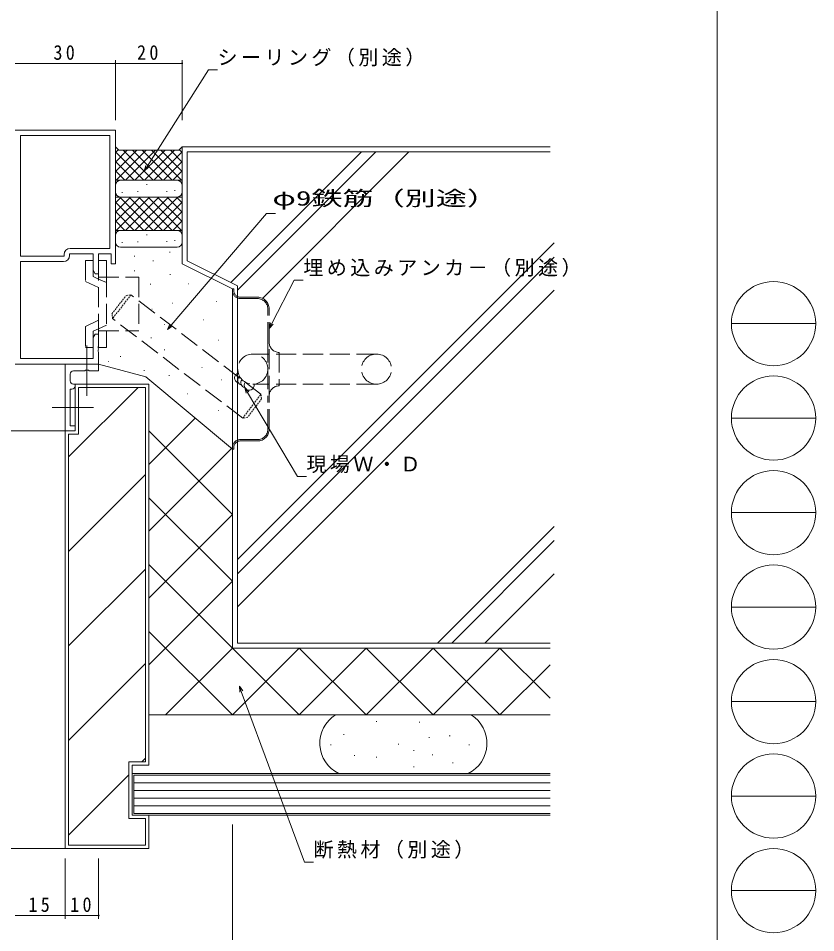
# Model space of a CAD drawing. Units: millimetres, scale not verified. Extents: x -567 to 567, y -403 to 403.
# Drawn here: x 328.2 to 566.7, y -266.2 to 7.5 of the extents above; entities that cross this region are included whole.
import ezdxf
from ezdxf.enums import TextEntityAlignment as Align

# ---------------------------------------------------------------- set-up
doc = ezdxf.new("R2010")
doc.units = ezdxf.units.MM
doc.header["$LTSCALE"] = 2
for name, pattern in [('USER1', [0.375, 0.25, -0.125]), ('USER2', [13, 10, -1, 1, -1]), ('USER3', [4, 3, -1])]:
    doc.linetypes.add(name, pattern=pattern)
for name, color, linetype, lineweight in [('0-1_YKK_ZWAK', 7, 'Continuous', 18), ('0-3_YKK_11', 7, 'Continuous', 18), ('0-4_YKK_12', 2, 'Continuous', 18), ('0-5_YKK_13', 4, 'Continuous', 18), ('0-6_YKK_D', 6, 'Continuous', 18), ('0-7_YSS_K', 3, 'Continuous', 18)]:
    doc.layers.add(name, color=color, linetype=linetype, lineweight=lineweight)
doc.styles.add('ＭＳ ゴシック', font='')
doc.styles.get('ＭＳ ゴシック').set_extended_font_data('MS Gothic')

msp = doc.modelspace()

# ---------------------------------------------------------------- linework, layer by layer
at = {"layer": '0-1_YKK_ZWAK'}
for p, q in [((537.274, 399), (537.274, -351)), ((541.526, -83.88), (566.726, -83.88)), ((541.526, -112.16), (566.726, -112.16)), ((541.526, -140.44), (566.726, -140.44)), ((541.526, -168.72), (566.726, -168.72)), ((541.526, -197), (566.726, -197)), ((541.526, -225.28), (566.726, -225.28)), ((541.526, -253.56), (566.726, -253.56))]:
    msp.add_line(p, q, dxfattribs=at)
for centre in [(554.126, -83.88), (554.126, -112.16), (554.126, -140.44), (554.126, -168.72), (554.126, -197), (554.126, -225.28), (554.126, -253.56)]:
    msp.add_circle(centre, 12.6, dxfattribs=at)
at = {"layer": '0-3_YKK_11'}
for p, q in [((327.264, -26), (357.264, -26)), ((357.264, -26), (357.264, -66)), ((328.894, -27.63), (328.894, -63.7)), ((355.634, -27.63), (328.894, -27.63)), ((328.894, -27.63), (328.894, -63.7)), ((355.634, -61.37), (355.634, -27.63)), ((343.734, -61.37), (355.634, -61.37)), ((328.894, -63.7), (341.934, -63.7)), ((328.894, -65.33), (328.894, -94.37)), ((341.764, -65.33), (328.894, -65.33)), ((341.934, -63.7), (341.934, -63.17)), ((343.564, -63), (343.564, -63.53)), ((350.634, -63), (343.564, -63)), ((350.634, -67.909), (350.634, -63)), ((352.264, -63), (352.264, -69)), ((355.964, -63), (352.264, -63)), ((355.964, -66), (355.964, -63)), ((351.264, -69), (350.634, -67.909)), ((357.264, -66), (355.964, -66)), ((352.264, -69), (351.264, -69)), ((350.634, -88.091), (351.264, -87)), ((351.264, -87), (352.264, -87)), ((352.264, -87), (352.264, -90.542)), ((350.634, -94.37), (350.634, -88.091)), ((352.264, -90.542), (352.144, -90.725)), ((352.144, -90.725), (352.144, -91.275)), ((352.144, -91.275), (352.264, -91.458)), ((352.264, -91.542), (352.144, -91.725)), ((352.144, -91.725), (352.144, -92.275)), ((352.144, -92.275), (352.264, -92.458)), ((352.264, -91.458), (352.264, -91.542)), ((352.264, -92.458), (352.264, -96)), ((328.894, -94.37), (350.634, -94.37)), ((352.264, -96), (327.264, -96)), ((342.264, -96), (352.264, -96)), ((342.264, -116), (342.264, -96)), ((348.094, -98), (344.764, -98)), ((348.285, -97.857), (348.094, -98)), ((349.244, -97.857), (348.285, -97.857)), ((349.435, -98), (349.244, -97.857)), ((352.264, -98), (349.435, -98)), ((352.264, -96), (352.264, -98)), ((343.764, -99), (343.764, -101)), ((343.764, -103.5), (343.764, -114.5)), ((344.264, -103.5), (343.764, -103.5)), ((344.764, -102), (345.264, -102)), ((345.264, -102), (345.264, -102.5)), ((343.764, -114.5), (345.264, -114.5)), ((345.264, -114.5), (345.264, -116)), ((345.264, -116), (342.264, -116))]:
    msp.add_line(p, q, dxfattribs=at)
for centre, radius, start, end in [((343.734, -63.17), 1.8, 90.00001, 179.99999), ((341.764, -63.53), 1.8, 270.00001, 359.99999), ((344.764, -99), 1, 90.0001, 180.00008), ((344.764, -101), 1, 180.0001, 270.00008), ((344.264, -102.5), 1, 270.0001, 0.00008)]:
    msp.add_arc(centre, radius, start, end, dxfattribs=at)
at = {"layer": '0-4_YKK_12'}
msp.add_line((178.764, -116), (342.561, -116), dxfattribs=at)
at = {"layer": '0-5_YKK_13', "linetype": 'USER3'}
for p, q in [((348.364, -64.998), (348.364, -71.281)), ((348.364, -64.998), (350.664, -64.998)), ((350.664, -64.998), (350.664, -69.815)), ((352.264, -65.002), (352.264, -91.002)), ((352.264, -65.002), (354.564, -65.002)), ((354.564, -65.002), (354.564, -70.002)), ((350.664, -69.815), (352.264, -70.561)), ((352.264, -70.002), (364.264, -70.002)), ((352.264, -70.561), (354.564, -71.634)), ((354.564, -70.002), (354.564, -86.002)), ((364.264, -70.002), (364.264, -86.002)), ((352.264, -73.099), (348.364, -71.281)), ((392.665, -73.5), (392.665, -74)), ((392.265, -74), (392.265, -121)), ((399.765, -76), (394.665, -76)), ((399.765, -76.4), (394.665, -76.4)), ((402.865, -89.5), (402.865, -79.5)), ((403.265, -89.5), (403.265, -79.5)), ((352.264, -82.904), (348.364, -84.723)), ((348.364, -84.723), (348.364, -91.002)), ((352.264, -85.442), (354.564, -84.369)), ((350.664, -86.188), (352.264, -85.442)), ((350.664, -86.188), (350.664, -91.002)), ((352.264, -86.002), (364.264, -86.002)), ((354.564, -86.002), (354.564, -91.002)), ((402.865, -89.5), (402.865, -105.5)), ((403.265, -105.5), (403.265, -89.5)), ((348.364, -91.002), (350.664, -91.002)), ((352.264, -91.002), (354.564, -91.002)), ((435.365, -93), (398.365, -93)), ((406.265, -92.5), (406.265, -102.5)), ((435.365, -102), (398.365, -102)), ((402.865, -115.5), (402.865, -105.5)), ((403.265, -115.5), (403.265, -105.5)), ((394.665, -118.6), (399.765, -118.6)), ((394.665, -119), (399.765, -119)), ((392.665, -121), (392.665, -121.5))]:
    msp.add_line(p, q, dxfattribs=at)
at = {"layer": '0-5_YKK_13', "linetype": 'USER2'}
for p, q in [((348.764, -105.516), (348.764, -90.484)), ((350.702, -109), (338.331, -109))]:
    msp.add_line(p, q, dxfattribs=at)
at = {"layer": '0-5_YKK_13', "linetype": 'USER3'}
for points in [[(392.665, -73.5), (392.265, -73.5), (392.265, -74)], [(392.265, -121), (392.265, -121.5), (392.665, -121.5)]]:
    msp.add_lwpolyline(points, dxfattribs=at)
msp.add_circle((398.365, -97.5), 4.5, dxfattribs=at)
for centre, radius, start, end in [((394.665, -74), 2.4, 180.00009, 270.00009), ((394.665, -74), 2, 180.00009, 270.00009), ((399.765, -79.5), 3.5, 0.00009, 90.00009), ((399.765, -79.5), 3.1, 0.00009, 90.00009), ((406.265, -89.5), 3, 180.00009, 270.00009), ((435.365, -97.5), 4.5, 90.00009, 270.00009), ((435.365, -97.5), 4.5, 270.00009, 90.00009), ((406.265, -105.5), 3, 90.00009, 180.00009), ((399.765, -115.5), 3.5, 270.00009, 0.00009), ((399.765, -115.5), 3.1, 270.00009, 0.00009), ((394.665, -121), 2.4, 90.00009, 180.00009), ((394.665, -121), 2, 90.00009, 180.00009)]:
    msp.add_arc(centre, radius, start, end, dxfattribs=at)
at = {"layer": '0-6_YKK_D'}
for p, q in [((357.264, -23), (357.264, -5)), ((357.264, -23), (357.264, -5)), ((377.264, -23), (377.264, -5)), ((357.264, -6), (327.264, -6)), ((377.264, -6), (357.264, -6)), ((366.762, -36.838), (385.106, -7.969)), ((385.106, -7.969), (387.806, -7.969)), ((365.85, -38.272), (366.377, -36.593)), ((365.85, -38.272), (366.762, -36.838)), ((367.146, -37.082), (365.85, -38.272)), ((373.939, -84.373), (402.472, -50.895)), ((402.472, -50.895), (405.172, -50.895)), ((404.047, -83.889), (410.777, -70.904)), ((410.777, -70.904), (413.477, -70.904)), ((372.836, -85.667), (373.592, -84.077)), ((372.836, -85.667), (373.939, -84.373)), ((374.285, -84.668), (372.836, -85.667)), ((403.265, -85.399), (403.643, -83.68)), ((403.265, -85.399), (404.047, -83.889)), ((404.452, -84.099), (403.265, -85.399)), ((395.956, -103.041), (396.821, -104.504)), ((395.956, -103.041), (397.214, -104.272)), ((396.429, -104.736), (395.956, -103.041)), ((396.821, -104.504), (411.695, -129.654)), ((411.695, -129.654), (414.395, -129.654)), ((394.34, -192.39), (394.929, -193.985)), ((394.34, -192.39), (395.356, -193.827)), ((394.502, -194.143), (394.34, -192.39)), ((394.929, -193.985), (413.805, -245.047)), ((392.265, -233.812), (392.265, -302)), ((392.265, -233.812), (392.265, -282)), ((342.265, -244), (342.265, -262)), ((342.265, -244), (342.265, -262)), ((352.264, -244), (352.264, -262)), ((413.805, -245.047), (416.505, -245.047)), ((342.265, -261), (327.264, -261)), ((352.264, -261), (342.265, -261))]:
    msp.add_line(p, q, dxfattribs=at)
for centre, start, end in [((357.264, -6), 0, 180), ((357.264, -6), 0, 180), ((357.264, -6), 180, 0), ((357.264, -6), 180, 0), ((377.264, -6), 0, 180), ((377.264, -6), 180, 0), ((342.265, -261), 0, 180), ((342.265, -261), 180, 0), ((352.264, -261), 0, 180), ((352.264, -261), 180, 0)]:
    msp.add_arc(centre, 0.106, start, end, dxfattribs=at)
at = {"layer": '0-7_YSS_K'}
for p, q in [((357.264, -31), (358.264, -32)), ((358.122, -31.858), (357.264, -32.716)), ((363.637, -32), (357.264, -38.373)), ((360.809, -32), (357.264, -35.544)), ((365.749, -41), (357.264, -32.515)), ((366.465, -32), (357.465, -41)), ((368.578, -41), (359.578, -32)), ((369.294, -32), (360.294, -41)), ((371.406, -41), (362.406, -32)), ((372.122, -32), (363.122, -41)), ((374.235, -41), (365.235, -32)), ((374.951, -32), (365.951, -41)), ((377.063, -41), (368.063, -32)), ((377.264, -32.515), (368.779, -41)), ((377.264, -38.373), (370.892, -32)), ((377.264, -35.545), (373.72, -32)), ((377.264, -32.716), (376.406, -31.858)), ((377.265, -31), (487.274, -31)), ((377.265, -31), (377.265, -66)), ((430.913, -32.499), (391.814, -71.598)), ((435.156, -32.499), (393.765, -73.89)), ((445.055, -32.499), (401.232, -76.323)), ((362.921, -41), (357.264, -35.344)), ((377.264, -35.343), (371.608, -41)), ((360.093, -41), (357.264, -38.172)), ((377.264, -38.172), (374.436, -41)), ((377.264, -41), (357.264, -41)), ((375.764, -41), (358.764, -41)), ((357.264, -42.5), (357.264, -44.5)), ((366.792, -42.305), (366.592, -42.305)), ((377.264, -42.5), (377.264, -44.5)), ((377.264, -46), (357.264, -46)), ((364.637, -46), (357.264, -53.373)), ((361.809, -46), (357.264, -50.544)), ((358.98, -46), (357.264, -47.716)), ((367.465, -46), (357.465, -56)), ((368.578, -56), (358.578, -46)), ((375.764, -46), (358.764, -46)), ((359.371, -44.656), (359.171, -44.656)), ((370.294, -46), (360.294, -56)), ((371.406, -56), (361.406, -46)), ((373.122, -46), (363.122, -56)), ((364.08, -44.397), (363.88, -44.397)), ((374.235, -56), (364.235, -46)), ((375.951, -46), (365.951, -56)), ((377.063, -56), (367.063, -46)), ((377.264, -53.373), (369.892, -46)), ((372.778, -44.346), (372.578, -44.346)), ((377.264, -50.545), (372.72, -46)), ((375.181, -44.036), (374.981, -44.036)), ((377.264, -47.716), (375.548, -46)), ((365.749, -56), (357.264, -47.515)), ((377.264, -47.515), (368.779, -56)), ((362.921, -56), (357.264, -50.344)), ((377.264, -50.343), (371.608, -56)), ((360.093, -56), (357.264, -53.172)), ((377.264, -53.172), (374.436, -56)), ((377.264, -56), (357.264, -56)), ((375.764, -56), (358.764, -56)), ((366.792, -57.305), (366.592, -57.305)), ((357.264, -57.5), (357.264, -59.5)), ((359.371, -59.656), (359.171, -59.656)), ((364.08, -59.397), (363.88, -59.397)), ((372.778, -59.346), (372.578, -59.346)), ((375.181, -59.036), (374.981, -59.036)), ((377.264, -57.5), (377.264, -59.5)), ((488.518, -59.747), (393.765, -154.5)), ((375.764, -61), (358.764, -61)), ((373.456, -62.499), (373.656, -62.499)), ((362.855, -63.687), (363.055, -63.687)), ((368.429, -65.058), (368.629, -65.058)), ((378.765, -65.073), (393.765, -72.573)), ((488.518, -63.99), (393.765, -158.743)), ((362.855, -68.074), (363.055, -68.074)), ((377.265, -66), (392.265, -73.5)), ((373.547, -69.17), (373.747, -69.17)), ((367.698, -72.095), (367.898, -72.095)), ((379.233, -72), (379.133, -72)), ((379.233, -72), (379.133, -72)), ((392.265, -73.5), (392.265, -181)), ((393.765, -179.5), (393.765, -72.573)), ((488.518, -73.889), (393.765, -168.642)), ((374.357, -77.806), (374.457, -77.806)), ((387.653, -77.26), (387.553, -77.26)), ((368.215, -79.543), (368.315, -79.543)), ((371.923, -84.176), (372.023, -84.176)), ((383.706, -82.782), (383.606, -82.782)), ((367.881, -88.179), (368.081, -88.179)), ((388.179, -88.83), (388.079, -88.83)), ((371.811, -91.743), (372.011, -91.743)), ((355.119, -95.178), (355.219, -95.178)), ((358.651, -93.753), (358.851, -93.753)), ((352.265, -96), (366.384, -99.783)), ((365.779, -97.957), (365.979, -97.957)), ((383.18, -96.982), (383.08, -96.982)), ((392.265, -121.5), (366.384, -99.783)), ((373.273, -99.419), (373.473, -99.419)), ((388.969, -100.663), (388.869, -100.663)), ((364.059, -103), (343.264, -123.794)), ((345.264, -102), (345.264, -116)), ((346.264, -117), (346.264, -103)), ((366.264, -103), (346.264, -103)), ((366.264, -103), (366.264, -215)), ((378.97, -104.871), (378.87, -104.871)), ((367.265, -126), (381.118, -112.147)), ((388.179, -109.867), (388.079, -109.867)), ((342.264, -116), (342.265, -241)), ((342.264, -116), (345.264, -116)), ((346.264, -117), (343.264, -117)), ((343.264, -240), (343.264, -117)), ((367.265, -115.999), (392.265, -141)), ((367.265, -146), (392.265, -121)), ((366.264, -129.079), (343.264, -152.079)), ((367.265, -135.999), (392.265, -161)), ((367.265, -166.001), (392.265, -141.001)), ((488.518, -144.6), (453.618, -179.5)), ((488.518, -148.843), (457.861, -179.5)), ((366.264, -157.363), (343.265, -180.363)), ((367.265, -155.999), (392.265, -181)), ((367.265, -186.001), (392.265, -161)), ((488.518, -158.742), (467.76, -179.5)), ((367.265, -175.999), (392.265, -201)), ((393.765, -179.5), (487.274, -179.5)), ((372.265, -201), (392.265, -181)), ((487.274, -181), (392.265, -181)), ((487.274, -181), (392.265, -181)), ((392.265, -181), (412.265, -201)), ((392.265, -201), (412.265, -181)), ((412.265, -201), (432.265, -181)), ((412.265, -181), (432.265, -201)), ((432.265, -201), (452.265, -181)), ((432.265, -181), (452.265, -201)), ((452.265, -201), (472.265, -181)), ((452.265, -181), (472.265, -201)), ((472.265, -181), (487.274, -196.01)), ((366.264, -185.647), (343.265, -208.647)), ((472.265, -201), (487.274, -185.991)), ((367.264, -201), (487.274, -201)), ((463.679, -201), (423.143, -201)), ((435.226, -202.91), (435.426, -202.91)), ((448.135, -203.154), (448.335, -203.154)), ((425.483, -206.808), (425.683, -206.808)), ((451.058, -207.782), (451.258, -207.782)), ((457.148, -207.295), (457.348, -207.295)), ((421.586, -209.974), (421.786, -209.974)), ((441.803, -209.73), (442.003, -209.73)), ((462.993, -209.974), (463.193, -209.974)), ((428.65, -213.14), (428.85, -213.14)), ((446.43, -211.679), (446.63, -211.679)), ((452.033, -212.897), (452.233, -212.897)), ((361.265, -232), (361.264, -215)), ((361.264, -215), (366.264, -215)), ((362.265, -231), (362.264, -216)), ((362.264, -216), (367.264, -216)), ((366.264, -213.932), (365.196, -215)), ((435.226, -213.627), (435.426, -213.627)), ((458.122, -215.332), (458.322, -215.332)), ((362.265, -218.5), (362.265, -231)), ((487.274, -218.5), (362.265, -218.5)), ((446.43, -216.55), (446.63, -216.55)), ((361.265, -218.932), (343.264, -236.932)), ((362.765, -219), (362.765, -230.5)), ((487.274, -219), (362.765, -219)), ((362.765, -221.3), (487.274, -221.3)), ((461.534, -219), (425.289, -219)), ((362.765, -223.6), (487.274, -223.6)), ((362.765, -225.9), (487.274, -225.9)), ((362.765, -228.2), (487.274, -228.2)), ((361.265, -232), (366.264, -232)), ((362.265, -231), (487.274, -231)), ((362.265, -231), (367.265, -231)), ((362.765, -230.5), (487.274, -230.5)), ((366.264, -232), (366.264, -240)), ((367.265, -231), (367.265, -241)), ((366.264, -240), (343.264, -240)), ((342.265, -241), (178.765, -241)), ((342.265, -241), (367.265, -241))]:
    msp.add_line(p, q, dxfattribs=at)
at = {"layer": '0-7_YSS_K', "linetype": 'USER1'}
for p, q in [((356.244, -80.994), (360.499, -75.435)), ((361.9, -75.249), (356.431, -82.396)), ((360.499, -75.435), (361.9, -75.249)), ((356.431, -82.396), (356.244, -80.994)), ((395.348, -112.177), (400.818, -105.03)), ((401.004, -106.432), (396.75, -111.991)), ((400.818, -105.03), (401.004, -106.432)), ((396.75, -111.991), (395.348, -112.177))]:
    msp.add_line(p, q, dxfattribs=at)
at = {"layer": '0-7_YSS_K', "linetype": 'USER3'}
for p, q in [((400.818, -105.03), (361.901, -75.248)), ((395.348, -112.177), (356.431, -82.395))]:
    msp.add_line(p, q, dxfattribs=at)
at = {"layer": '0-7_YSS_K'}
for points in [[(377.264, -31), (376.264, -32), (358.264, -32)], [(487.274, -32.5), (378.765, -32.5), (378.765, -65.073)], [(345.264, -102), (367.264, -102), (367.264, -216)]]:
    msp.add_lwpolyline(points, dxfattribs=at)
for centre, radius, start, end in [((358.764, -42.5), 1.5, 90, 180), ((375.764, -42.5), 1.5, 0, 90), ((358.764, -44.5), 1.5, 180, 270), ((375.764, -44.5), 1.5, 270, 0), ((358.764, -57.5), 1.5, 90, 180), ((375.764, -57.5), 1.5, 0, 90), ((358.764, -59.5), 1.5, 180, 270), ((375.764, -59.5), 1.5, 270, 0), ((394.409, -100.126), 1.5, 104.97949, 256.15258), ((395.362, -100.855), 1.5, 128.48887, 256.15258), ((396.315, -101.584), 1.5, 142.5744, 256.15258), ((397.268, -102.313), 1.5, 142.5744, 12.63806), ((428.411, -209.5), 10, 121.78833, 244.15466), ((458.411, -209.5), 10, 295.84534, 58.21167)]:
    msp.add_arc(centre, radius, start, end, dxfattribs=at)

# ---------------------------------------------------------------- texts
at = {"layer": '0-6_YKK_D', "color": 7, "style": 'ＭＳ ゴシック', "width": 1.55}
msp.add_text('φ9鉄筋（別途）', height=4.399, dxfattribs=at).set_placement((404.212, -49.895), align=Align.BOTTOM_LEFT)
at = {"layer": '0-6_YKK_D', "color": 7, "char_height": 4.399, "attachment_point": 7, "style": 'ＭＳ ゴシック'}
for s, insert in [('\\T1.37;\\W0.9;30', (338.744, -5)), ('\\T1.37;\\W0.9;20', (363.744, -5)), ('\\T1.17;シーリング（別途）', (387.806, -6.969)), ('\\T1.17;埋め込みアンカ－（別途）', (413.477, -69.904)), ('\\T1.17;現場Ｗ・Ｄ', (414.395, -128.654)), ('\\T1.17;断熱材（別途）', (416.505, -244.047)), ('\\T1.37;\\W0.9;15', (331.244, -260)), ('\\T1.37;\\W0.9;10', (343.744, -260))]:
    msp.add_mtext(s, dxfattribs=dict(at, insert=insert))

doc.saveas('drawing.dxf')
